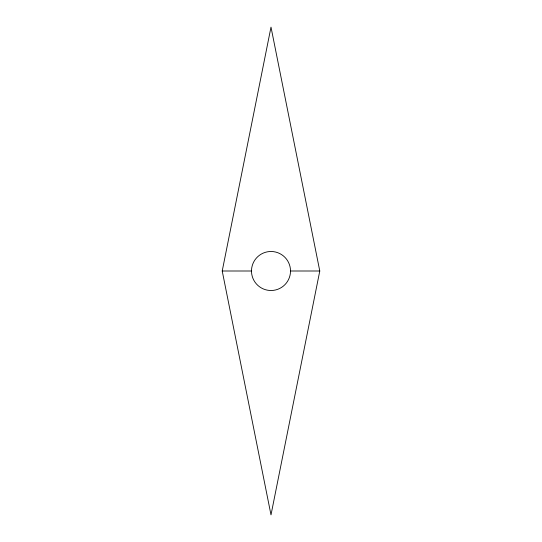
<?xml version="1.0" encoding="UTF-8"?>
<svg xmlns="http://www.w3.org/2000/svg" width="542" height="542" viewBox="0 0 542 542"><rect width="100%" height="100%" fill="white"/><g stroke="black" fill="none" stroke-linecap="round" stroke-linejoin="round"><path stroke-width="0.81" d="M222.22 271L271 27.1L319.78 271L271 514.9L222.22 271L251.488 271M290.512 271A19.512 19.512 0 0 0 261.244 254.103A19.512 19.512 0 0 0 261.244 287.897A19.512 19.512 0 0 0 290.512 271L319.78 271"/></g></svg>
